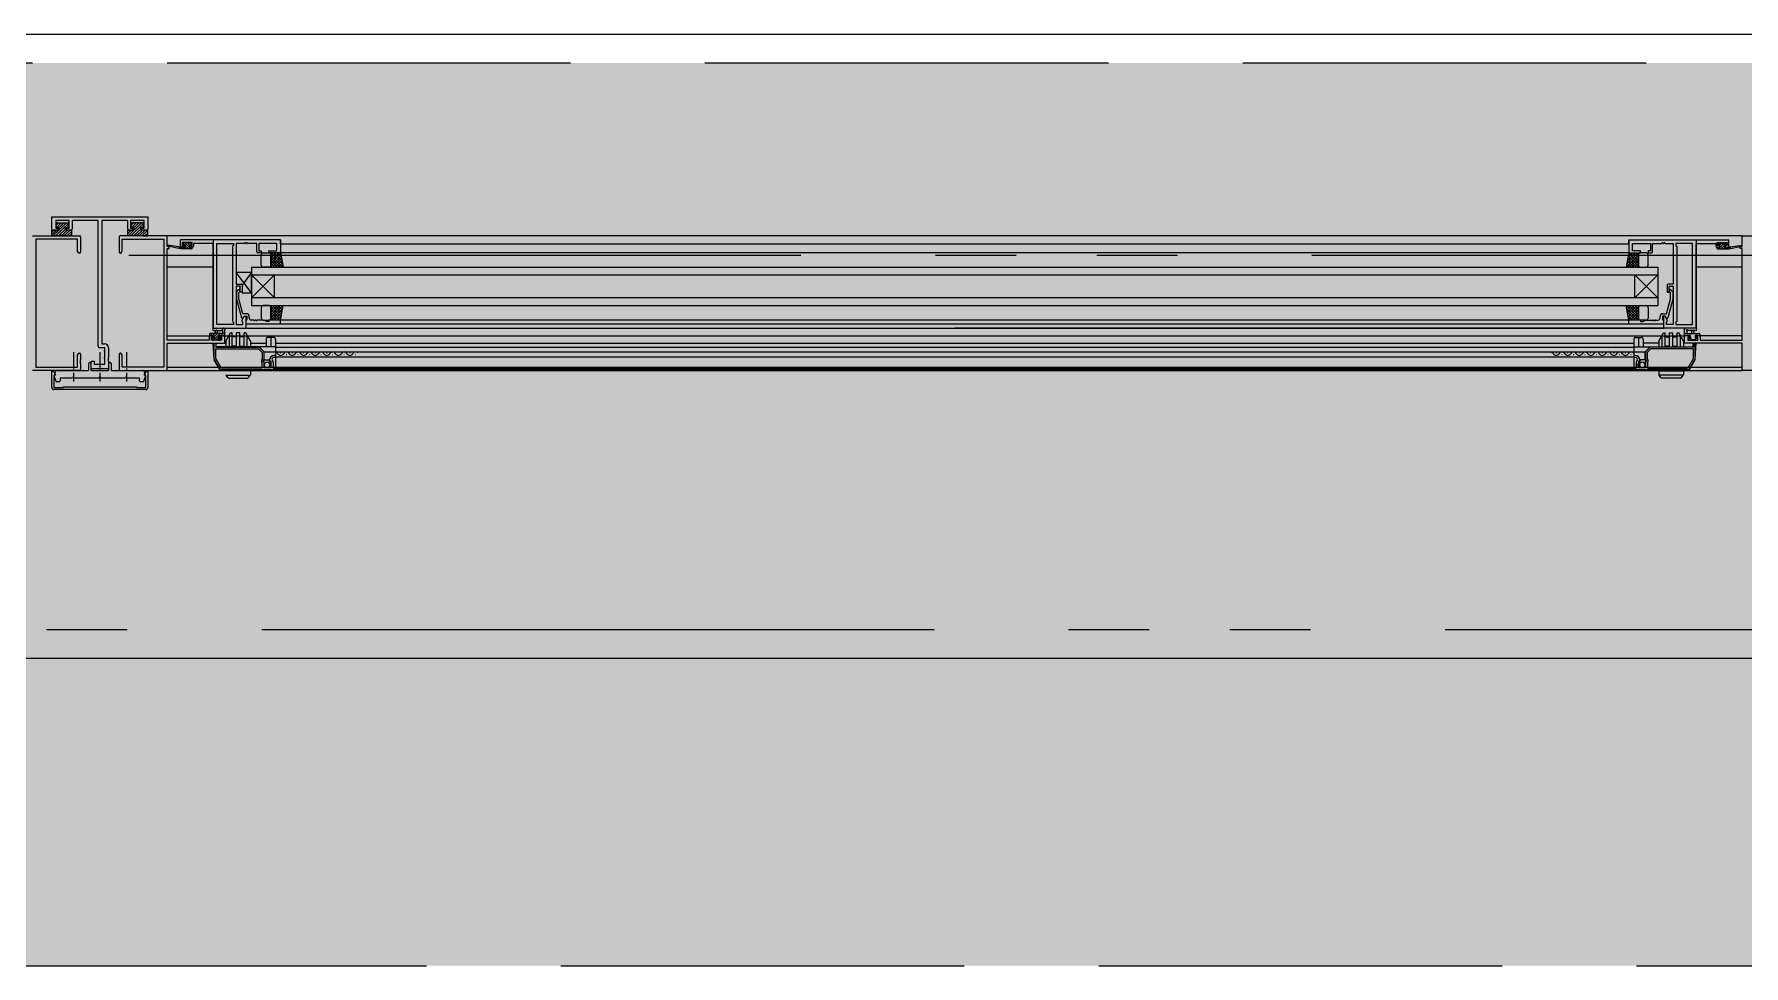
# Model space of a CAD drawing. Units: millimetres at full size. Extents: x -22551 to 92397, y -19340 to 14894.
# Drawn here: x -9118 to -8228, y 6644 to 7129 of the extents above; entities that cross this region are included whole.
import ezdxf

# ---------------------------------------------------------------- set-up
doc = ezdxf.new("R2010")
doc.units = ezdxf.units.MM
doc.header["$LTSCALE"] = 70
doc.linetypes.add('DASHED3', pattern=[4, 3, -1])
doc.linetypes.add('DOUBLE_CHAIN1', pattern=[8.8, 5, -1, 0.6, -0.6, 0.6, -1])
doc.layers.add('1-2_階なし_梁', color=9, linetype='DASHED3', lineweight=15)
doc.layers.add('2-0_通芯', color=7, linetype='Continuous', lineweight=15)

# ---------------------------------------------------------------- blocks, each defined once
blk = doc.blocks.new('グループ部品-125')
at = {"layer": '2-0_通芯'}
for p, q in [((-9108.39, 7034.3), (-9058.39, 7034.3)), ((-9108.39, 7027.8), (-9108.39, 7034.3)), ((-9107.84, 7024.25), (-9100.74, 7031.1)), ((-9106.39, 7032.37), (-9106.39, 7028.3)), ((-9099.39, 7032.37), (-9106.39, 7032.37)), ((-9106.19, 7029.89), (-9104.98, 7031.1)), ((-9105.91, 7028.75), (-9103.57, 7031.1)), ((-9105.69, 7031.1), (-9100.19, 7031.1)), ((-9104.64, 7028.61), (-9102.15, 7031.1)), ((-9099.39, 7028.3), (-9099.39, 7032.37)), ((-9097.89, 7032.37), (-9097.89, 7027.8)), ((-9084.35, 7032.37), (-9097.89, 7032.37)), ((-9084.35, 6967.1), (-9084.35, 7032.37)), ((-9082.42, 7032.37), (-9082.42, 6968.03)), ((-9068.89, 7032.37), (-9082.42, 7032.37)), ((-9068.89, 7027.8), (-9068.89, 7032.37)), ((-9068.74, 7024.25), (-9061.64, 7031.1)), ((-9067.39, 7032.37), (-9067.39, 7028.3)), ((-9060.39, 7032.37), (-9067.39, 7032.37)), ((-9067.09, 7029.89), (-9065.88, 7031.1)), ((-9066.81, 7028.75), (-9064.47, 7031.1)), ((-9061.09, 7031.1), (-9066.59, 7031.1)), ((-9065.54, 7028.61), (-9063.05, 7031.1)), ((-9060.39, 7028.3), (-9060.39, 7032.37)), ((-9058.39, 7034.3), (-9058.39, 7027.8)), ((-9118.39, 7024.3), (-9093.89, 7024.3)), ((-9116.76, 7022.67), (-9116.76, 6955.93)), ((-9095.02, 7022.67), (-9116.76, 7022.67)), ((-9108.39, 7027.3), (-9104.64, 7027.3)), ((-9108.39, 7025.17), (-9105.95, 7027.3)), ((-9108.39, 7026.28), (-9107.37, 7027.3)), ((-9105.39, 7027.3), (-9107.89, 7027.3)), ((-9106.43, 7024.25), (-9099.7, 7030.72)), ((-9106.39, 7028.3), (-9104.89, 7028.3)), ((-9106.19, 7029.2), (-9106.19, 7030.6)), ((-9104.64, 7028.7), (-9105.69, 7028.7)), ((-9104.89, 7028.3), (-9104.89, 7027.8)), ((-9104.83, 7024.43), (-9101.24, 7027.77)), ((-9104.64, 7027.3), (-9104.64, 7028.7)), ((-9103.3, 7024.55), (-9100.3, 7027.3)), ((-9101.92, 7024.52), (-9098.88, 7027.3)), ((-9097.94, 7027.3), (-9101.24, 7027.3)), ((-9100.89, 7028.3), (-9099.39, 7028.3)), ((-9100.89, 7027.8), (-9100.89, 7028.3)), ((-9100.64, 7024.37), (-9097.94, 7026.83)), ((-9098.39, 7027.3), (-9100.39, 7027.3)), ((-9100.31, 7028.7), (-9099.69, 7029.32)), ((-9099.94, 7024.25), (-9097.94, 7024.25)), ((-9099.69, 7029.2), (-9099.69, 7030.6)), ((-9099.35, 7024.25), (-9097.94, 7025.41)), ((-9097.94, 7024.25), (-9097.94, 7027.3)), ((-9095.02, 7016.39), (-9095.02, 7022.67)), ((-9093.39, 7023.8), (-9093.39, 7015.8)), ((-9073.39, 7023.8), (-9073.39, 7015.8)), ((-8228.39, 7024.3), (-9072.89, 7024.3)), ((-9071.76, 7022.67), (-9050.02, 7022.67)), ((-9071.76, 7016.39), (-9071.76, 7022.67)), ((-9068.84, 7027.3), (-9065.54, 7027.3)), ((-9068.84, 7025.56), (-9066.85, 7027.3)), ((-9068.84, 7026.73), (-9068.27, 7027.3)), ((-9066.39, 7027.3), (-9068.39, 7027.3)), ((-9067.39, 7028.3), (-9065.89, 7028.3)), ((-9067.33, 7024.25), (-9060.6, 7030.72)), ((-9067.09, 7029.2), (-9067.09, 7030.6)), ((-9065.89, 7028.3), (-9065.89, 7027.8)), ((-9065.73, 7024.43), (-9062.14, 7027.77)), ((-9064.2, 7024.55), (-9061.2, 7027.3)), ((-9062.82, 7024.52), (-9059.78, 7027.3)), ((-9058.39, 7027.3), (-9062.14, 7027.3)), ((-9061.89, 7028.3), (-9060.39, 7028.3)), ((-9061.89, 7027.8), (-9061.89, 7028.3)), ((-9061.54, 7024.37), (-9058.39, 7027.24)), ((-9058.89, 7027.3), (-9061.39, 7027.3)), ((-9061.21, 7028.7), (-9060.59, 7029.32)), ((-9060.59, 7029.2), (-9060.59, 7030.6)), ((-9060.25, 7024.25), (-9058.39, 7025.78)), ((-9050.02, 7022.67), (-9050.02, 6955.93)), ((-9048.39, 7018.8), (-9048.39, 7024.3)), ((-8989.39, 7022.3), (-9041.39, 7022.3)), ((-9041.39, 7019), (-9041.39, 7022.3)), ((-9024.39, 7022.3), (-9024.39, 6976.3)), ((-8989.39, 7020.1), (-8989.39, 7022.3)), ((-8989.39, 7022.3), (-8989.39, 7016)), ((-8287.39, 7022.3), (-8235.39, 7022.3)), ((-8287.39, 7020.1), (-8287.39, 7022.3)), ((-8287.39, 7022.3), (-8287.39, 7016)), ((-8252.39, 7022.3), (-8252.39, 6976.3)), ((-8235.39, 7019), (-8235.39, 7022.3)), ((-8228.39, 7024.3), (-8203.89, 7024.3)), ((-8228.39, 7018.8), (-8228.39, 7024.3)), ((-9094.39, 7015.3), (-9095.02, 7016.39)), ((-9093.89, 7015.3), (-9094.39, 7015.3)), ((-9072.89, 7015.3), (-9072.39, 7015.3)), ((-9072.39, 7015.3), (-9071.76, 7016.39)), ((-9047.39, 7018.8), (-9048.39, 7018.8)), ((-9048.39, 7017.8), (-9047.39, 7017.8)), ((-9048.39, 6970.03), (-9048.39, 7017.8)), ((-9041.39, 7017.5), (-9048.15, 7018.91)), ((-9042.5, 7018.67), (-9048.04, 7019.5)), ((-9047.39, 7017.8), (-9047.39, 7018.8)), ((-9041.39, 7018.5), (-9041.47, 7018.51)), ((-9041.39, 7017.5), (-9041.39, 7018.5)), ((-9039.19, 7018.5), (-9041.39, 7018.5)), ((-9041.33, 7017.5), (-9041.39, 7017.55)), ((-9035.69, 7017.5), (-9041.39, 7017.5)), ((-9039.99, 7017.5), (-9040.99, 7018.5)), ((-9040.59, 7020.8), (-9040.59, 7019.3)), ((-9035.39, 7020.8), (-9040.59, 7020.8)), ((-9040.59, 7019.3), (-9039.49, 7019.3)), ((-9039.7, 7020.61), (-9040.2, 7020.11)), ((-9039.46, 7019.67), (-9040.05, 7020.26)), ((-9039.99, 7019.6), (-9039.65, 7019.6)), ((-9038.64, 7017.5), (-9039.64, 7018.5)), ((-9038.89, 7020.7), (-9039.49, 7020.7)), ((-9039.49, 7019.3), (-9039.49, 7018.5)), ((-9039.19, 7019.14), (-9039.19, 7018.5)), ((-9035.95, 7017.5), (-9039.15, 7020.7)), ((-9037.29, 7017.5), (-9039.12, 7019.33)), ((-9036.69, 7020.5), (-9038.69, 7020.5)), ((-9036.7, 7019.6), (-9037.6, 7020.5)), ((-9036.79, 7019.6), (-9035.99, 7019.6)), ((-9036.79, 7018.5), (-9036.79, 7019.6)), ((-9035.09, 7018.5), (-9036.79, 7018.5)), ((-9035.99, 7020.7), (-9036.49, 7020.7)), ((-9036.49, 7019.3), (-9035.39, 7019.3)), ((-9036.49, 7018.5), (-9036.49, 7019.3)), ((-9035.69, 7019.94), (-9036.45, 7020.7)), ((-9035.69, 7019.9), (-9035.69, 7020.4)), ((-9035.41, 7018.31), (-9035.58, 7018.48)), ((-9035.39, 7019.3), (-9035.39, 7020.8)), ((-9035.39, 7017.8), (-9035.39, 7018.2)), ((-9034.59, 7020.37), (-9034.59, 7019)), ((-9024.39, 7020.37), (-9034.59, 7020.37)), ((-9024.39, 6976.3), (-9024.39, 7020.37)), ((-9022.46, 7020.37), (-9013.89, 7020.37)), ((-9022.46, 6978.23), (-9022.46, 7020.37)), ((-9013.89, 7019.3), (-9014.32, 7018.87)), ((-9014.32, 7018.87), (-9014.32, 6979.73)), ((-9013.89, 7020.37), (-9013.89, 7019.3)), ((-9012.39, 7020.37), (-9012.39, 6999.2)), ((-9008.35, 7020.37), (-9012.39, 7020.37)), ((-9007.35, 7020.37), (-9007.43, 7020.37)), ((-9001.59, 7020.37), (-9006.43, 7020.37)), ((-9001.59, 7016), (-9001.59, 7020.37)), ((-8999.39, 7015.5), (-9001.09, 7015.5)), ((-9000.59, 7020.37), (-9000.59, 7016.5)), ((-8991.32, 7020.37), (-9000.59, 7020.37)), ((-9000.59, 7016.5), (-8999.39, 7016.5)), ((-8999.39, 7016.5), (-8999.39, 7015.5)), ((-8999.39, 7009), (-8999.39, 7014.5)), ((-8998.39, 7015.5), (-8995.39, 7015.5)), ((-8995.39, 7016.5), (-8991.32, 7016.5)), ((-8995.39, 7015.5), (-8995.39, 7016.5)), ((-8989.39, 7015.5), (-8995.39, 7015.5)), ((-8994.39, 7008), (-8994.39, 7015.5)), ((-8994.39, 7011.38), (-8990.27, 7015.5)), ((-8994.39, 7012.8), (-8991.69, 7015.5)), ((-8994.39, 7014.21), (-8993.1, 7015.5)), ((-8994.39, 7009.97), (-8989.3, 7015.06)), ((-8994.39, 7014.5), (-8994.39, 7009)), ((-8994.39, 7014.31), (-8988.08, 7008)), ((-8994.39, 7008.56), (-8989.07, 7013.88)), ((-8994.16, 7015.5), (-8988.2, 7009.53)), ((-8992.75, 7015.5), (-8988.55, 7011.3)), ((-8991.33, 7015.5), (-8988.9, 7013.07)), ((-8991.32, 7016.5), (-8991.32, 7020.37)), ((-8989.92, 7015.5), (-8989.26, 7014.84)), ((-8638.39, 7015.5), (-8989.89, 7015.5)), ((-8989.39, 7020.1), (-8638.39, 7020.1)), ((-8989.39, 7015.5), (-8987.89, 7008)), ((-8638.39, 7020.1), (-8287.39, 7020.1)), ((-8286.89, 7015.5), (-8638.39, 7015.5)), ((-8287.39, 7015.5), (-8288.89, 7008)), ((-8282.39, 7014.31), (-8288.7, 7008)), ((-8282.62, 7015.5), (-8288.58, 7009.53)), ((-8284.03, 7015.5), (-8288.23, 7011.3)), ((-8285.45, 7015.5), (-8287.88, 7013.07)), ((-8282.39, 7008.56), (-8287.71, 7013.88)), ((-8286.86, 7015.5), (-8287.52, 7014.84)), ((-8282.39, 7009.97), (-8287.48, 7015.06)), ((-8287.39, 7015.5), (-8281.39, 7015.5)), ((-8282.39, 7011.38), (-8286.5, 7015.5)), ((-8285.46, 7020.37), (-8276.19, 7020.37)), ((-8285.46, 7016.5), (-8285.46, 7020.37)), ((-8281.39, 7016.5), (-8285.46, 7016.5)), ((-8282.39, 7012.8), (-8285.09, 7015.5)), ((-8282.39, 7014.21), (-8283.68, 7015.5)), ((-8282.39, 7008), (-8282.39, 7015.5)), ((-8282.39, 7014.5), (-8282.39, 7009)), ((-8281.39, 7015.5), (-8281.39, 7016.5)), ((-8278.39, 7015.5), (-8281.39, 7015.5)), ((-8277.39, 7016.5), (-8277.39, 7015.5)), ((-8276.19, 7016.5), (-8277.39, 7016.5)), ((-8277.39, 7015.5), (-8275.69, 7015.5)), ((-8277.39, 7009), (-8277.39, 7014.5)), ((-8276.19, 7020.37), (-8276.19, 7016.5)), ((-8275.19, 7020.37), (-8270.35, 7020.37)), ((-8275.19, 7016), (-8275.19, 7020.37)), ((-8269.43, 7020.37), (-8269.35, 7020.37)), ((-8268.43, 7020.37), (-8264.39, 7020.37)), ((-8264.39, 7020.37), (-8264.39, 6999.2)), ((-8262.89, 7020.37), (-8262.89, 7019.3)), ((-8254.32, 7020.37), (-8262.89, 7020.37)), ((-8262.89, 7019.3), (-8262.46, 7018.87)), ((-8262.46, 7018.87), (-8262.46, 6979.73)), ((-8254.32, 6978.23), (-8254.32, 7020.37)), ((-8252.39, 7020.37), (-8242.19, 7020.37)), ((-8252.39, 6976.3), (-8252.39, 7020.37)), ((-8242.19, 7020.37), (-8242.19, 7019)), ((-8241.69, 7018.5), (-8239.99, 7018.5)), ((-8241.39, 7020.8), (-8236.19, 7020.8)), ((-8241.39, 7019.3), (-8241.39, 7020.8)), ((-8240.29, 7019.3), (-8241.39, 7019.3)), ((-8241.39, 7017.8), (-8241.39, 7018.2)), ((-8241.37, 7018.31), (-8241.2, 7018.48)), ((-8241.09, 7019.94), (-8240.33, 7020.7)), ((-8241.09, 7019.9), (-8241.09, 7020.4)), ((-8241.09, 7017.5), (-8235.39, 7017.5)), ((-8240.83, 7017.5), (-8237.63, 7020.7)), ((-8240.79, 7020.7), (-8240.29, 7020.7)), ((-8239.99, 7019.6), (-8240.79, 7019.6)), ((-8240.29, 7018.5), (-8240.29, 7019.3)), ((-8240.09, 7020.5), (-8238.09, 7020.5)), ((-8240.08, 7019.6), (-8239.18, 7020.5)), ((-8239.99, 7018.5), (-8239.99, 7019.6)), ((-8239.49, 7017.5), (-8237.66, 7019.33)), ((-8238.14, 7017.5), (-8237.14, 7018.5)), ((-8237.89, 7020.7), (-8237.29, 7020.7)), ((-8237.59, 7019.14), (-8237.59, 7018.5)), ((-8237.59, 7018.5), (-8235.39, 7018.5)), ((-8237.32, 7019.67), (-8236.73, 7020.26)), ((-8237.29, 7019.3), (-8237.29, 7018.5)), ((-8236.19, 7019.3), (-8237.29, 7019.3)), ((-8236.79, 7019.6), (-8237.13, 7019.6)), ((-8237.08, 7020.61), (-8236.58, 7020.11)), ((-8236.79, 7017.5), (-8235.79, 7018.5)), ((-8236.19, 7020.8), (-8236.19, 7019.3)), ((-8235.44, 7017.5), (-8235.39, 7017.55)), ((-8235.39, 7017.5), (-8228.63, 7018.91)), ((-8235.39, 7018.5), (-8235.3, 7018.51)), ((-8235.39, 7017.5), (-8235.39, 7018.5)), ((-8234.28, 7018.67), (-8228.74, 7019.5)), ((-8229.39, 7018.8), (-8228.39, 7018.8)), ((-8229.39, 7017.8), (-8229.39, 7018.8)), ((-8228.39, 7017.8), (-8229.39, 7017.8)), ((-8228.39, 6970.03), (-8228.39, 7017.8)), ((-9048.39, 7008.1), (-9024.39, 7008.1)), ((-9004.39, 6994.7), (-9012.39, 7005.2)), ((-9012.39, 7005.2), (-9012.39, 6999.2)), ((-9004.39, 7005.2), (-9012.39, 7005.2)), ((-9004.39, 7005.2), (-9009.39, 6998.64)), ((-9004.39, 7008), (-9004.39, 6988)), ((-9004.39, 7008), (-8272.39, 7008)), ((-9004.39, 6994.7), (-9004.39, 7005.2)), ((-8995.39, 7008), (-8998.39, 7008)), ((-8994.39, 7012.9), (-8989.49, 7008)), ((-8994.39, 7011.48), (-8990.9, 7008)), ((-8994.39, 7010.07), (-8992.32, 7008)), ((-8994.39, 7008.66), (-8993.73, 7008)), ((-8993.53, 7008), (-8988.83, 7012.7)), ((-8992.12, 7008), (-8988.59, 7011.52)), ((-8990.7, 7008), (-8988.36, 7010.34)), ((-8989.29, 7008), (-8988.12, 7009.17)), ((-8287.49, 7008), (-8288.66, 7009.17)), ((-8286.08, 7008), (-8288.42, 7010.34)), ((-8284.66, 7008), (-8288.18, 7011.52)), ((-8283.25, 7008), (-8287.95, 7012.7)), ((-8282.39, 7012.9), (-8287.29, 7008)), ((-8282.39, 7011.48), (-8285.87, 7008)), ((-8282.39, 7010.07), (-8284.46, 7008)), ((-8282.39, 7008.66), (-8283.05, 7008)), ((-8281.39, 7008), (-8278.39, 7008)), ((-8272.39, 7008), (-8272.39, 6988)), ((-8252.39, 7008.1), (-8228.39, 7008.1)), ((-9012.39, 6999.2), (-9009.39, 6999.2)), ((-9012.39, 6999.2), (-9009.89, 6999.2)), ((-9012.39, 6998.2), (-9012.39, 6978.23)), ((-9010.39, 6998.2), (-9012.39, 6998.2)), ((-9011.41, 6996.12), (-9012.19, 6995.35)), ((-9010.39, 6995), (-9010.39, 6998.2)), ((-9009.39, 6999.2), (-9009.39, 6994.7)), ((-9009.39, 6998.7), (-9009.39, 6995)), ((-9004.39, 7004), (-8272.39, 7004)), ((-8992.39, 6992), (-9004.39, 7004)), ((-8992.39, 7004), (-9004.39, 6992)), ((-8992.39, 6992), (-8992.39, 7004)), ((-8284.39, 6992), (-8272.39, 7004)), ((-8284.39, 7004), (-8272.39, 6992)), ((-8284.39, 6992), (-8284.39, 7004)), ((-8267.39, 6998.7), (-8267.39, 6995)), ((-8264.39, 6999.2), (-8266.89, 6999.2)), ((-8266.39, 6998.2), (-8264.39, 6998.2)), ((-8266.39, 6995), (-8266.39, 6998.2)), ((-8265.37, 6996.12), (-8264.59, 6995.35)), ((-8264.39, 6998.2), (-8264.39, 6978.23)), ((-9012.19, 6995.35), (-9012.19, 6991.4)), ((-9012.19, 6991.4), (-9009.58, 6981.67)), ((-9010.99, 6994.85), (-9010.57, 6995.28)), ((-9010.99, 6991.56), (-9010.99, 6994.85)), ((-9008.91, 6983.8), (-9010.99, 6991.56)), ((-9009.39, 6995), (-9010.39, 6995)), ((-9009.39, 6994.7), (-9004.39, 6994.7)), ((-8272.39, 6992), (-9004.39, 6992)), ((-9004.39, 6988), (-8272.39, 6988)), ((-8999.39, 6987), (-8999.39, 6981.5)), ((-8995.39, 6988), (-8998.39, 6988)), ((-8994.39, 6981.69), (-8988.08, 6988)), ((-8994.39, 6983.1), (-8989.49, 6988)), ((-8994.39, 6988), (-8994.39, 6980.5)), ((-8994.39, 6984.51), (-8990.9, 6988)), ((-8994.39, 6985.93), (-8992.32, 6988)), ((-8994.39, 6987.34), (-8993.73, 6988)), ((-8994.39, 6987.44), (-8989.07, 6982.12)), ((-8994.39, 6981.5), (-8994.39, 6987)), ((-8993.53, 6988), (-8988.83, 6983.3)), ((-8992.12, 6988), (-8988.59, 6984.48)), ((-8990.7, 6988), (-8988.36, 6985.65)), ((-8989.39, 6980.5), (-8987.89, 6988)), ((-8989.29, 6988), (-8988.12, 6986.83)), ((-8287.39, 6980.5), (-8288.89, 6988)), ((-8282.39, 6981.69), (-8288.7, 6988)), ((-8287.49, 6988), (-8288.66, 6986.83)), ((-8286.08, 6988), (-8288.42, 6985.65)), ((-8284.66, 6988), (-8288.18, 6984.48)), ((-8283.25, 6988), (-8287.95, 6983.3)), ((-8282.39, 6987.44), (-8287.71, 6982.12)), ((-8282.39, 6983.1), (-8287.29, 6988)), ((-8282.39, 6984.51), (-8285.87, 6988)), ((-8282.39, 6985.93), (-8284.46, 6988)), ((-8282.39, 6987.34), (-8283.05, 6988)), ((-8282.39, 6988), (-8282.39, 6980.5)), ((-8282.39, 6981.5), (-8282.39, 6987)), ((-8281.39, 6988), (-8278.39, 6988)), ((-8277.39, 6987), (-8277.39, 6981.5)), ((-8267.87, 6983.8), (-8265.79, 6991.56)), ((-8267.39, 6995), (-8266.39, 6995)), ((-8264.59, 6991.4), (-8267.2, 6981.67)), ((-8265.79, 6994.85), (-8266.21, 6995.28)), ((-8265.79, 6991.56), (-8265.79, 6994.85)), ((-8264.59, 6995.35), (-8264.59, 6991.4)), ((-9013.89, 6978.23), (-9022.46, 6978.23)), ((-9014.32, 6979.73), (-9013.89, 6979.3)), ((-9013.89, 6979.3), (-9013.89, 6978.23)), ((-9012.39, 6978.23), (-9008.89, 6978.23)), ((-9009.32, 6980.54), (-9008.19, 6982.5)), ((-9009.32, 6979.73), (-9009.32, 6980.54)), ((-9008.89, 6979.3), (-9009.32, 6979.73)), ((-9009.1, 6981.3), (-9008.88, 6981.3)), ((-9007.09, 6983.8), (-9008.91, 6983.8)), ((-9008.89, 6978.23), (-9008.89, 6979.3)), ((-9008.19, 6982.5), (-9006.89, 6982.5)), ((-9007.39, 6982.5), (-9007.39, 6976.3)), ((-9007.39, 6978.5), (-8269.39, 6978.5)), ((-9006.89, 6982.5), (-9006.89, 6980.7)), ((-9005.59, 6981.5), (-9005.59, 6982.3)), ((-9003.35, 6980.5), (-9004.59, 6980.5)), ((-9002.35, 6980.5), (-9002.43, 6980.5)), ((-9002.16, 6980.38), (-9002.35, 6980.5)), ((-8998.31, 6980.5), (-9001.43, 6980.5)), ((-8998.39, 6980.5), (-8995.39, 6980.5)), ((-8996.39, 6979.8), (-8998.31, 6980.5)), ((-8995.39, 6979.8), (-8996.39, 6979.8)), ((-8995.39, 6980.5), (-8995.39, 6979.8)), ((-8281.39, 6980.5), (-8995.39, 6980.5)), ((-8994.39, 6986.03), (-8989.3, 6980.94)), ((-8994.39, 6984.61), (-8990.27, 6980.5)), ((-8994.39, 6983.2), (-8991.69, 6980.5)), ((-8994.39, 6981.79), (-8993.1, 6980.5)), ((-8994.16, 6980.5), (-8988.2, 6986.46)), ((-8992.75, 6980.5), (-8988.55, 6984.7)), ((-8991.33, 6980.5), (-8988.9, 6982.93)), ((-8989.92, 6980.5), (-8989.26, 6981.16)), ((-8989.39, 6978.5), (-8989.39, 6980)), ((-8282.62, 6980.5), (-8288.58, 6986.46)), ((-8284.03, 6980.5), (-8288.23, 6984.7)), ((-8285.45, 6980.5), (-8287.88, 6982.93)), ((-8286.86, 6980.5), (-8287.52, 6981.16)), ((-8282.39, 6986.03), (-8287.48, 6980.94)), ((-8287.39, 6978.5), (-8287.39, 6980)), ((-8282.39, 6984.61), (-8286.5, 6980.5)), ((-8282.39, 6983.2), (-8285.09, 6980.5)), ((-8282.39, 6981.79), (-8283.68, 6980.5)), ((-8281.39, 6980.5), (-8281.39, 6979.8)), ((-8278.39, 6980.5), (-8281.39, 6980.5)), ((-8281.39, 6979.8), (-8280.39, 6979.8)), ((-8280.39, 6979.8), (-8278.47, 6980.5)), ((-8278.47, 6980.5), (-8275.35, 6980.5)), ((-8274.61, 6980.38), (-8274.43, 6980.5)), ((-8274.43, 6980.5), (-8274.35, 6980.5)), ((-8273.43, 6980.5), (-8272.19, 6980.5)), ((-8271.19, 6981.5), (-8271.19, 6982.3)), ((-8268.59, 6982.5), (-8269.89, 6982.5)), ((-8269.89, 6982.5), (-8269.89, 6980.7)), ((-8269.69, 6983.8), (-8267.87, 6983.8)), ((-8269.39, 6982.5), (-8269.39, 6976.3)), ((-8267.46, 6980.54), (-8268.59, 6982.5)), ((-8267.68, 6981.3), (-8267.9, 6981.3)), ((-8267.89, 6979.3), (-8267.46, 6979.73)), ((-8267.89, 6978.23), (-8267.89, 6979.3)), ((-8264.39, 6978.23), (-8267.89, 6978.23)), ((-8267.46, 6979.73), (-8267.46, 6980.54)), ((-8262.46, 6979.73), (-8262.89, 6979.3)), ((-8262.89, 6979.3), (-8262.89, 6978.23)), ((-8262.89, 6978.23), (-8254.32, 6978.23)), ((-9048.39, 6972.3), (-9024.19, 6972.3)), ((-9026.49, 6970.03), (-9048.39, 6970.03)), ((-9026.49, 6971.8), (-9026.49, 6970.03)), ((-9026.29, 6973.2), (-9026.29, 6972.6)), ((-9018.39, 6973.5), (-9025.99, 6973.5)), ((-9025.99, 6972.3), (-9024.79, 6973.5)), ((-9025.29, 6971.5), (-9024.19, 6971.5)), ((-9025.29, 6970.03), (-9025.29, 6971.5)), ((-9020.02, 6970.03), (-9025.29, 6970.03)), ((-9025.19, 6972.5), (-9023.89, 6972.5)), ((-9025.09, 6970.51), (-9024.5, 6971.1)), ((-9025.09, 6970.8), (-9025.09, 6970.3)), ((-9023.89, 6971.1), (-9024.79, 6971.1)), ((-9024.79, 6970), (-9024.29, 6970)), ((-9024.45, 6972.5), (-9023.45, 6973.5)), ((-9024.39, 6976.3), (-9007.39, 6976.3)), ((-9024.39, 6976.3), (-8638.39, 6976.3)), ((-9024.25, 6970), (-9024.09, 6970.16)), ((-9024.19, 6971.5), (-9024.19, 6972.3)), ((-9024.12, 6975.1), (-9020.16, 6975.1)), ((-9024.09, 6970.2), (-9021.99, 6970.2)), ((-9024.05, 6970.2), (-9020.75, 6973.5)), ((-9023.89, 6971.71), (-9022.1, 6973.5)), ((-9023.89, 6972.5), (-9023.89, 6971.1)), ((-9023.29, 6973.5), (-9023.19, 6974.64)), ((-9022.71, 6970.2), (-9021.73, 6971.18)), ((-9022.09, 6973.5), (-9022.19, 6974.64)), ((-9021.79, 6970), (-9021.19, 6970)), ((-9021.56, 6970), (-9020.51, 6971.04)), ((-9021.49, 6972.5), (-9019.49, 6972.5)), ((-9021.49, 6971.56), (-9021.49, 6972.5)), ((-9021.19, 6972.3), (-8258.39, 6972.3)), ((-9021.19, 6972.3), (-9021.19, 6971.5)), ((-9021.19, 6971.5), (-9020.02, 6971.5)), ((-9020.69, 6971.1), (-9021.03, 6971.1)), ((-9020.98, 6970.09), (-9020.48, 6970.59)), ((-9020.41, 6972.5), (-9019.41, 6973.5)), ((-9020.02, 6971.5), (-9020.02, 6970.03)), ((-9019.59, 6974.68), (-9019.59, 6973.5)), ((-9019.26, 6972.3), (-9018.39, 6973.17)), ((-9018.39, 6972.6), (-9018.39, 6975.28)), ((-9018.39, 6968.4), (-9018.39, 6972.3)), ((-9017.89, 6969.57), (-9015.39, 6973.9)), ((-9017.89, 6969.57), (-9017.89, 6966.6)), ((-9015.99, 6972.86), (-9015.99, 6966.6)), ((-9014.49, 6973.9), (-9015.39, 6973.9)), ((-9014.49, 6966.9), (-9014.49, 6973.9)), ((-9012.19, 6971.8), (-9014.49, 6971.8)), ((-9012.19, 6966.9), (-9012.19, 6973.9)), ((-9010.59, 6973.9), (-9012.19, 6973.9)), ((-9010.59, 6966.9), (-9010.59, 6973.9)), ((-9008.29, 6971.8), (-9010.59, 6971.8)), ((-9008.29, 6966.9), (-9008.29, 6973.9)), ((-9007.39, 6973.9), (-9008.29, 6973.9)), ((-9007.69, 6976.3), (-8638.39, 6976.3)), ((-9004.89, 6969.57), (-9007.39, 6973.9)), ((-9006.79, 6966.6), (-9006.79, 6972.86)), ((-9004.89, 6969.57), (-9004.89, 6966.6)), ((-8996.89, 6970.4), (-8996.89, 6966.6)), ((-8992.89, 6971.4), (-8995.89, 6971.4)), ((-8994.39, 6971.4), (-8994.39, 6966.6)), ((-8991.89, 6970.4), (-8991.89, 6954.3)), ((-8638.39, 6976.3), (-8269.09, 6976.3)), ((-8252.39, 6976.3), (-8638.39, 6976.3)), ((-8284.89, 6970.4), (-8284.89, 6954.3)), ((-8283.89, 6971.4), (-8280.89, 6971.4)), ((-8282.39, 6971.4), (-8282.39, 6966.6)), ((-8279.89, 6970.4), (-8279.89, 6966.6)), ((-8271.89, 6969.57), (-8269.39, 6973.9)), ((-8271.89, 6969.57), (-8271.89, 6966.6)), ((-8269.99, 6966.6), (-8269.99, 6972.86)), ((-8252.39, 6976.3), (-8269.39, 6976.3)), ((-8269.39, 6973.9), (-8268.49, 6973.9)), ((-8268.49, 6966.9), (-8268.49, 6973.9)), ((-8268.49, 6971.8), (-8266.19, 6971.8)), ((-8266.19, 6966.9), (-8266.19, 6973.9)), ((-8266.19, 6973.9), (-8264.59, 6973.9)), ((-8264.59, 6966.9), (-8264.59, 6973.9)), ((-8264.59, 6971.8), (-8262.29, 6971.8)), ((-8262.29, 6966.9), (-8262.29, 6973.9)), ((-8262.29, 6973.9), (-8261.39, 6973.9)), ((-8258.89, 6969.57), (-8261.39, 6973.9)), ((-8260.79, 6972.86), (-8260.79, 6966.6)), ((-8258.89, 6969.57), (-8258.89, 6966.6)), ((-8258.39, 6972.6), (-8258.39, 6975.28)), ((-8258.39, 6973.5), (-8250.79, 6973.5)), ((-8255.59, 6972.3), (-8258.39, 6972.3)), ((-8258.39, 6968.4), (-8258.39, 6972.3)), ((-8255.29, 6972.5), (-8257.29, 6972.5)), ((-8257.19, 6974.68), (-8257.19, 6973.5)), ((-8256.76, 6971.5), (-8256.76, 6970.03)), ((-8255.59, 6971.5), (-8256.76, 6971.5)), ((-8256.76, 6970.03), (-8251.49, 6970.03)), ((-8252.66, 6975.1), (-8256.62, 6975.1)), ((-8255.8, 6970.09), (-8256.3, 6970.59)), ((-8256.09, 6971.1), (-8255.75, 6971.1)), ((-8255.59, 6972.3), (-8255.59, 6971.5)), ((-8254.99, 6970), (-8255.59, 6970)), ((-8255.29, 6971.56), (-8255.29, 6972.5)), ((-8252.69, 6970.2), (-8254.79, 6970.2)), ((-8254.69, 6973.5), (-8254.59, 6974.64)), ((-8253.49, 6973.5), (-8253.59, 6974.64)), ((-8252.89, 6972.5), (-8252.89, 6971.1)), ((-8251.59, 6972.5), (-8252.89, 6972.5)), ((-8252.89, 6971.1), (-8251.99, 6971.1)), ((-8228.39, 6972.3), (-8252.59, 6972.3)), ((-8252.59, 6971.5), (-8252.59, 6972.3)), ((-8251.49, 6971.5), (-8252.59, 6971.5)), ((-8251.99, 6970), (-8252.49, 6970)), ((-8251.69, 6970.8), (-8251.69, 6970.3)), ((-8251.49, 6970.03), (-8251.49, 6971.5)), ((-8250.49, 6973.2), (-8250.49, 6972.6)), ((-8250.29, 6971.8), (-8250.29, 6970.03)), ((-8250.29, 6970.03), (-8228.39, 6970.03)), ((-9097.19, 6963.82), (-9097.19, 6956.18)), ((-9095.02, 6962.21), (-9094.39, 6963.3)), ((-9095.02, 6955.93), (-9095.02, 6962.21)), ((-9094.39, 6963.3), (-9093.89, 6963.3)), ((-9093.39, 6962.8), (-9093.39, 6959.76)), ((-9083.39, 6963.82), (-9083.39, 6956.18)), ((-9080.82, 6966.1), (-9083.35, 6966.1)), ((-9082.42, 6968.03), (-9080.89, 6968.03)), ((-9080.98, 6964.85), (-9080.82, 6965.04)), ((-9080.98, 6964.35), (-9080.98, 6964.85)), ((-9080.82, 6964.16), (-9080.98, 6964.35)), ((-9080.98, 6961.05), (-9080.82, 6961.24)), ((-9080.98, 6960.55), (-9080.98, 6961.05)), ((-9080.82, 6960.36), (-9080.98, 6960.55)), ((-9080.82, 6965.04), (-9080.82, 6966.1)), ((-9080.82, 6961.24), (-9080.82, 6964.16)), ((-9080.82, 6957.5), (-9080.82, 6960.36)), ((-9078.89, 6960.96), (-9079.01, 6960.77)), ((-9079.01, 6960.77), (-9079.01, 6960.22)), ((-9079.01, 6960.22), (-9078.89, 6960.04)), ((-9078.89, 6959.96), (-9079.01, 6959.77)), ((-9078.89, 6966.03), (-9078.89, 6960.96)), ((-9078.89, 6960.04), (-9078.89, 6959.96)), ((-9073.39, 6962.8), (-9073.39, 6959.76)), ((-9072.39, 6963.3), (-9072.89, 6963.3)), ((-9071.76, 6962.21), (-9072.39, 6963.3)), ((-9071.76, 6955.93), (-9071.76, 6962.21)), ((-9069.59, 6963.82), (-9069.59, 6956.18)), ((-9048.39, 6968.4), (-9017.89, 6968.4)), ((-9048.39, 6954.3), (-9048.39, 6968.4)), ((-9023.96, 6960.18), (-9024.39, 6968.4)), ((-9022.89, 6966.48), (-9022.89, 6968.4)), ((-8991.89, 6966.6), (-9022.89, 6966.6)), ((-9019.09, 6966.4), (-9019.09, 6966.6)), ((-9012.19, 6966.9), (-9014.49, 6966.9)), ((-9010.59, 6966.9), (-9008.29, 6966.9)), ((-9004.89, 6968.4), (-8996.89, 6968.4)), ((-8997.86, 6959.81), (-8995.14, 6959.81)), ((-8997.79, 6964), (-8278.99, 6964)), ((-8993.67, 6959.81), (-8993.09, 6958.4)), ((-8991.89, 6962.1), (-8992.39, 6962.1)), ((-8284.49, 6961.1), (-8992.29, 6961.1)), ((-8991.89, 6968.4), (-8284.89, 6968.4)), ((-8991.89, 6966.4), (-8284.89, 6966.4)), ((-8989.33, 6963.36), (-8989.13, 6963.36)), ((-8986.33, 6962.6), (-8986.13, 6962.6)), ((-8983.33, 6963.36), (-8983.13, 6963.36)), ((-8980.33, 6962.6), (-8980.13, 6962.6)), ((-8977.33, 6963.36), (-8977.13, 6963.36)), ((-8974.33, 6962.6), (-8974.13, 6962.6)), ((-8971.33, 6963.36), (-8971.13, 6963.36)), ((-8968.33, 6962.6), (-8968.13, 6962.6)), ((-8965.33, 6963.36), (-8965.13, 6963.36)), ((-8962.33, 6962.6), (-8962.13, 6962.6)), ((-8956.33, 6962.6), (-8956.13, 6962.6)), ((-8953.33, 6963.36), (-8953.13, 6963.36)), ((-8950.33, 6962.6), (-8950.13, 6962.6)), ((-8325.33, 6963.36), (-8325.13, 6963.36)), ((-8322.33, 6962.6), (-8322.13, 6962.6)), ((-8319.33, 6963.36), (-8319.13, 6963.36)), ((-8316.33, 6962.6), (-8316.13, 6962.6)), ((-8313.33, 6963.36), (-8313.13, 6963.36)), ((-8310.33, 6962.6), (-8310.13, 6962.6)), ((-8307.33, 6963.36), (-8307.13, 6963.36)), ((-8304.33, 6962.6), (-8304.13, 6962.6)), ((-8301.33, 6963.36), (-8301.13, 6963.36)), ((-8298.33, 6962.6), (-8298.13, 6962.6)), ((-8295.33, 6963.36), (-8295.13, 6963.36)), ((-8292.33, 6962.6), (-8292.13, 6962.6)), ((-8289.33, 6963.36), (-8289.13, 6963.36)), ((-8286.33, 6962.6), (-8286.13, 6962.6)), ((-8284.89, 6966.6), (-8253.89, 6966.6)), ((-8284.89, 6962.1), (-8284.39, 6962.1)), ((-8283.11, 6959.81), (-8283.69, 6958.4)), ((-8278.92, 6959.81), (-8281.64, 6959.81)), ((-8271.89, 6968.4), (-8279.89, 6968.4)), ((-8266.19, 6966.9), (-8268.49, 6966.9)), ((-8264.59, 6966.9), (-8262.29, 6966.9)), ((-8228.39, 6968.4), (-8258.89, 6968.4)), ((-8257.69, 6966.4), (-8257.69, 6966.6)), ((-8253.89, 6966.48), (-8253.89, 6968.4)), ((-8252.82, 6960.18), (-8252.39, 6968.4)), ((-8228.39, 6954.3), (-8228.39, 6968.4)), ((-9093.89, 6954.3), (-9118.39, 6954.3)), ((-9116.76, 6955.93), (-9095.02, 6955.93)), ((-9106.11, 6948.5), (-9107.16, 6951.39)), ((-9106.94, 6952), (-9106.74, 6952.11)), ((-9106.59, 6952.37), (-9106.59, 6953.3)), ((-9105.59, 6954.3), (-9089.49, 6954.3)), ((-9097.19, 6955.18), (-9097.19, 6953.98)), ((-9097.19, 6952.98), (-9097.19, 6948.42)), ((-9093.39, 6958.84), (-9093.39, 6958.76)), ((-9093.39, 6957.84), (-9093.39, 6954.8)), ((-9089.19, 6954.6), (-9089.19, 6957.8)), ((-9088.69, 6958.3), (-9088.59, 6958.3)), ((-9088.09, 6957.8), (-9088.09, 6954.6)), ((-9087.89, 6959.1), (-9086.39, 6959.1)), ((-9087.89, 6955.5), (-9087.89, 6959.1)), ((-9087.79, 6954.3), (-9078.99, 6954.3)), ((-9084.06, 6955), (-9087.39, 6955)), ((-9086.39, 6959.1), (-9086.39, 6957.5)), ((-9086.39, 6957.5), (-9080.82, 6957.5)), ((-9083.87, 6955.14), (-9084.06, 6955)), ((-9083.39, 6955.18), (-9083.39, 6953.98)), ((-9083.39, 6952.98), (-9083.39, 6948.42)), ((-9082.72, 6955), (-9082.91, 6955.14)), ((-9079.39, 6955), (-9082.72, 6955)), ((-9079.01, 6959.77), (-9079.01, 6959.22)), ((-9079.01, 6959.22), (-9078.89, 6959.04)), ((-9078.89, 6959.04), (-9078.89, 6955.5)), ((-9078.69, 6954.6), (-9078.69, 6957.8)), ((-9078.19, 6958.3), (-9078.09, 6958.3)), ((-9077.59, 6957.8), (-9077.59, 6954.6)), ((-9077.29, 6954.3), (-9061.19, 6954.3)), ((-9073.39, 6958.84), (-9073.39, 6958.76)), ((-9073.39, 6957.84), (-9073.39, 6954.8)), ((-9072.89, 6954.3), (-8228.39, 6954.3)), ((-9050.02, 6955.93), (-9071.76, 6955.93)), ((-9069.59, 6955.18), (-9069.59, 6953.98)), ((-9069.59, 6952.98), (-9069.59, 6948.42)), ((-9059.62, 6951.39), (-9060.67, 6948.5)), ((-9060.19, 6953.3), (-9060.19, 6952.37)), ((-9060.04, 6952.11), (-9059.84, 6952)), ((-9048.39, 6955.93), (-8228.39, 6955.93)), ((-9020.98, 6954.8), (-9023.83, 6959.73)), ((-8256.77, 6954.5), (-9020.01, 6954.5)), ((-9004.89, 6954.1), (-9017.89, 6954.1)), ((-9017.76, 6951.8), (-9005.02, 6951.8)), ((-9016.84, 6950.51), (-9017.72, 6951.73)), ((-9015.99, 6954.3), (-9015.99, 6954.1)), ((-9015.49, 6954.1), (-9015.49, 6954.3)), ((-9007.29, 6954.1), (-9007.29, 6954.3)), ((-9006.79, 6954.1), (-9006.79, 6954.3)), ((-9005.94, 6950.51), (-9005.06, 6951.73)), ((-9004.89, 6954.1), (-9005.01, 6951.89)), ((-8999.29, 6959.62), (-8999.29, 6958.67)), ((-8997.99, 6958.6), (-8997.99, 6955.6)), ((-8994.19, 6955.6), (-8997.99, 6955.6)), ((-8997.79, 6955.6), (-8997.79, 6958.6)), ((-8994.69, 6959.07), (-8994.94, 6959.01)), ((-8994.83, 6958.14), (-8994.4, 6958.57)), ((-8283.69, 6958.4), (-8283.69, 6955.4)), ((-8281.95, 6958.14), (-8282.38, 6958.57)), ((-8282.09, 6959.07), (-8281.84, 6959.01)), ((-8278.99, 6955.6), (-8278.99, 6958.6)), ((-8277.49, 6959.62), (-8277.49, 6958.67)), ((-8271.89, 6954.1), (-8258.89, 6954.1)), ((-8271.89, 6954.1), (-8271.77, 6951.89)), ((-8259.02, 6951.8), (-8271.76, 6951.8)), ((-8270.84, 6950.51), (-8271.72, 6951.73)), ((-8269.99, 6954.1), (-8269.99, 6954.3)), ((-8269.49, 6954.1), (-8269.49, 6954.3)), ((-8261.29, 6954.1), (-8261.29, 6954.3)), ((-8260.79, 6954.3), (-8260.79, 6954.1)), ((-8259.94, 6950.51), (-8259.06, 6951.73)), ((-8258.89, 6954.1), (-8259.01, 6951.89)), ((-8255.8, 6954.8), (-8252.95, 6959.73)), ((-8203.89, 6954.3), (-8228.39, 6954.3)), ((-9059.39, 6944.3), (-9107.39, 6944.3)), ((-9104.59, 6948.3), (-9105.82, 6948.3)), ((-9104.09, 6950), (-9104.09, 6948.8)), ((-9097.86, 6950.3), (-9103.79, 6950.3)), ((-9084.06, 6950.3), (-9096.52, 6950.3)), ((-9070.26, 6950.3), (-9082.72, 6950.3)), ((-9062.99, 6950.3), (-9068.92, 6950.3)), ((-9062.69, 6948.8), (-9062.69, 6950)), ((-9060.96, 6948.3), (-9062.19, 6948.3)), ((-9016.43, 6950.3), (-9006.34, 6950.3)), ((-8260.34, 6950.3), (-8270.43, 6950.3)), ((-7298.89, 6804.3), (-9977.89, 6804.3))]:
    blk.add_line(p, q, dxfattribs=at)
at = {"layer": '2-0_通芯', "linetype": 'DOUBLE_CHAIN1'}
for p, q in [((-21388.39, 7014.3), (23861.61, 7014.3)), ((-22551.09, 6819.3), (23861.61, 6819.3))]:
    blk.add_line(p, q, dxfattribs=at)
at = {"layer": '2-0_通芯'}
for points in [[(-9968.39, 7129.3), (-7308.39, 7129.3), (-7308.39, 7114.3)], [(-9105.94, 7024.25), (-9108.39, 7024.25), (-9108.39, 7027.3)], [(-9101.24, 7027.3), (-9101.24, 7028.7), (-9100.19, 7028.7)], [(-9066.84, 7024.25), (-9068.84, 7024.25), (-9068.84, 7027.3)], [(-9065.54, 7027.3), (-9065.54, 7028.7), (-9066.59, 7028.7)], [(-9062.14, 7027.3), (-9062.14, 7028.7), (-9061.09, 7028.7)], [(-9060.84, 7024.25), (-9058.39, 7024.25), (-9058.39, 7027.3)], [(-9020.88, 6955), (-9023.89, 6960.22), (-9023.89, 6968.4)], [(-9022.99, 6968.4), (-9022.99, 6966.4), (-9000.49, 6966.4), (-8997.99, 6963.9), (-8997.99, 6959.77), (-8998.44, 6959.23)], [(-9020.36, 6955.9), (-9022.99, 6960.46), (-9022.99, 6965.5), (-9000.86, 6965.5), (-8998.89, 6963.53), (-8998.89, 6960.1), (-8999.29, 6959.62)], [(-8997.79, 6960), (-8997.79, 6964), (-9000.39, 6966.6)], [(-8998.09, 6958.9), (-8998.29, 6958.9), (-8998.29, 6959.3), (-8997.86, 6959.81)], [(-8278.99, 6960), (-8278.99, 6964), (-8276.39, 6966.6)], [(-8278.69, 6958.9), (-8278.49, 6958.9), (-8278.49, 6959.3), (-8278.92, 6959.81)], [(-8253.79, 6968.4), (-8253.79, 6966.4), (-8276.29, 6966.4), (-8278.79, 6963.9), (-8278.79, 6959.77), (-8278.34, 6959.23)], [(-8256.42, 6955.9), (-8253.79, 6960.46), (-8253.79, 6965.5), (-8275.92, 6965.5), (-8277.89, 6963.53), (-8277.89, 6960.1), (-8277.49, 6959.62)], [(-8255.9, 6955), (-8252.89, 6960.22), (-8252.89, 6968.4)], [(-9108.39, 6945.3), (-9108.39, 6953.8), (-9107.59, 6953.8), (-9106.48, 6951.88), (-9107.39, 6951.35), (-9107.39, 6945.3), (-9102.39, 6945.3), (-9102.39, 6945.7)], [(-9102.39, 6945.7), (-9064.39, 6945.7), (-9064.39, 6945.3), (-9059.39, 6945.3), (-9059.39, 6951.35), (-9060.3, 6951.88), (-9059.19, 6953.8), (-9058.39, 6953.8), (-9058.39, 6945.3)], [(-8999.09, 6958.33), (-8999.09, 6955.4), (-9019.49, 6955.4)], [(-8995.19, 6959.3), (-8995.19, 6959), (-8994.39, 6959), (-8994.39, 6956.1)], [(-8994.19, 6955.6), (-8994.19, 6957.8), (-8994.69, 6957.8)], [(-8993.09, 6958.4), (-8993.09, 6955.4), (-8283.69, 6955.4)], [(-8278.79, 6958.6), (-8278.79, 6955.6), (-8282.59, 6955.6), (-8282.59, 6957.8), (-8282.09, 6957.8)], [(-8281.59, 6959.3), (-8281.59, 6959), (-8282.39, 6959), (-8282.39, 6956.1)], [(-8277.69, 6958.33), (-8277.69, 6955.4), (-8257.29, 6955.4)]]:
    blk.add_lwpolyline(points, dxfattribs=at)
for centre, radius, start, end in [((-9105.69, 7030.6), 0.5, 90, 180), ((-9100.19, 7030.6), 0.5, 0, 90), ((-9066.59, 7030.6), 0.5, 90, 180), ((-9061.09, 7030.6), 0.5, 0, 90), ((-9107.89, 7027.8), 0.5, 180, 270), ((-9105.69, 7029.2), 0.5, 180, 270), ((-9102.95, 7009.55), 15, 89.94259, 101.47842), ((-9105.39, 7027.8), 0.5, 270, 0), ((-9102.92, 7009.55), 15, 78.52158, 90.05735), ((-9100.39, 7027.8), 0.5, 180, 270), ((-9100.19, 7029.2), 0.5, 270, 0), ((-9098.39, 7027.8), 0.5, 270, 0), ((-9093.89, 7023.8), 0.5, 0, 90), ((-9072.89, 7023.8), 0.5, 90, 180), ((-9068.39, 7027.8), 0.5, 180, 270), ((-9066.59, 7029.2), 0.5, 180, 270), ((-9063.85, 7009.55), 15, 89.94259, 101.47842), ((-9066.39, 7027.8), 0.5, 270, 0), ((-9063.82, 7009.55), 15, 78.52158, 90.05735), ((-9061.39, 7027.8), 0.5, 180, 270), ((-9061.09, 7029.2), 0.5, 270, 0), ((-9058.89, 7027.8), 0.5, 270, 0), ((-9093.89, 7015.8), 0.5, 270, 0), ((-9072.89, 7015.8), 0.5, 180, 270), ((-9048.09, 7019.2), 0.3, 81.55064, 258.25019), ((-9042.55, 7018.38), 0.3, 21.55064, 81.55064), ((-9041.99, 7018.6), 0.3, 201.55064, 320.80246), ((-9041.52, 7018.22), 0.3, 80.80246, 140.80246), ((-9040.89, 7019), 0.5, 180, 270), ((-9039.99, 7019.9), 0.3, 135, 270), ((-9039.49, 7020.4), 0.3, 90, 135), ((-9039.65, 7019.9), 0.3, 270, 326.94427), ((-9039.19, 7019.6), 0.25, 303.05573, 146.94427), ((-9038.89, 7019.14), 0.3, 123.05573, 180), ((-9038.89, 7020.5), 0.2, 0, 90), ((-9036.49, 7020.5), 0.2, 90, 180), ((-9035.99, 7020.4), 0.3, 0, 90), ((-9035.99, 7019.9), 0.3, 270, 359.99999), ((-9035.69, 7018.2), 0.3, 0, 90), ((-9035.69, 7017.8), 0.3, 270, 359.99999), ((-9035.09, 7019), 0.5, 270, 0), ((-9008.35, 7020.57), 0.2, 270, 336.42182), ((-9007.89, 7020.37), 0.3, 23.57818, 156.42182), ((-9007.43, 7020.57), 0.2, 203.57818, 270), ((-9007.35, 7020.57), 0.2, 270, 336.42182), ((-9006.89, 7020.37), 0.3, 23.57818, 156.42182), ((-9006.43, 7020.57), 0.2, 203.57818, 270), ((-9001.09, 7016), 0.5, 180, 270), ((-8998.39, 7014.5), 1, 89.9999, 179.9999), ((-8995.39, 7014.5), 1, 359.9999, 89.9999), ((-8989.89, 7016), 0.5, 270, 0), ((-8286.89, 7016), 0.5, 180, 270), ((-8281.39, 7014.5), 1, 90.0001, 180.0001), ((-8278.39, 7014.5), 1, 0.0001, 90.0001), ((-8275.69, 7016), 0.5, 270, 0), ((-8270.35, 7020.57), 0.2, 270, 336.42182), ((-8269.89, 7020.37), 0.3, 23.57818, 156.42182), ((-8269.43, 7020.57), 0.2, 203.57818, 270), ((-8269.35, 7020.57), 0.2, 270, 336.42182), ((-8268.89, 7020.37), 0.3, 23.57818, 156.42182), ((-8268.43, 7020.57), 0.2, 203.57818, 270), ((-8241.69, 7019), 0.5, 180, 270), ((-8241.09, 7018.2), 0.3, 90, 180), ((-8241.09, 7017.8), 0.3, 180, 270), ((-8240.79, 7020.4), 0.3, 90, 180), ((-8240.79, 7019.9), 0.3, 180, 270), ((-8240.29, 7020.5), 0.2, 0, 90), ((-8237.89, 7020.5), 0.2, 90, 180), ((-8237.59, 7019.6), 0.25, 33.05573, 236.94427), ((-8237.89, 7019.14), 0.3, 0, 56.94427), ((-8237.13, 7019.9), 0.3, 213.05573, 270), ((-8237.29, 7020.4), 0.3, 45, 90), ((-8236.79, 7019.9), 0.3, 270, 45), ((-8235.89, 7019), 0.5, 270, 0), ((-8235.26, 7018.22), 0.3, 39.19754, 99.19754), ((-8234.79, 7018.6), 0.3, 219.19754, 338.44936), ((-8234.23, 7018.38), 0.3, 98.44936, 158.44936), ((-8228.69, 7019.2), 0.3, 281.74981, 98.44936), ((-8998.39, 7009), 1, 179.9999, 269.9999), ((-8995.39, 7009), 1, 269.9999, 359.9999), ((-8281.39, 7009), 1, 180.0001, 270.0001), ((-8278.39, 7009), 1, 270.0001, 0.0001), ((-9010.99, 6995.7), 0.6, 315, 135), ((-9009.89, 6998.7), 0.5, 0, 90), ((-8266.89, 6998.7), 0.5, 90, 180), ((-8265.79, 6995.7), 0.6, 45, 225), ((-8998.39, 6987), 1, 90.0001, 180.0001), ((-8995.39, 6987), 1, 0.0001, 90.0001), ((-8281.39, 6987), 1, 89.9999, 179.9999), ((-8278.39, 6987), 1, 359.9999, 89.9999), ((-9009.1, 6981.8), 0.5, 195, 270), ((-9007.09, 6980.2), 0.3, 90, 180), ((-9007.09, 6982.3), 1.5, 0, 90), ((-9007.09, 6980.7), 0.2, 270, 0), ((-9004.59, 6981.5), 1, 180, 270), ((-9003.35, 6980.3), 0.2, 23.57818, 90), ((-9002.89, 6980.5), 0.3, 203.57818, 336.42182), ((-9002.43, 6980.3), 0.2, 90, 156.42182), ((-9001.89, 6980.5), 0.3, 203.57818, 336.42182), ((-9001.43, 6980.3), 0.2, 90, 156.42182), ((-8998.39, 6981.5), 1, 180.0001, 270.0001), ((-8995.39, 6981.5), 1, 270.0001, 0.0001), ((-8989.89, 6980), 0.5, 0, 90), ((-8286.89, 6980), 0.5, 90, 180), ((-8281.39, 6981.5), 1, 179.9999, 269.9999), ((-8278.39, 6981.5), 1, 269.9999, 359.9999), ((-8275.35, 6980.3), 0.2, 23.57818, 90), ((-8274.89, 6980.5), 0.3, 203.57818, 336.42182), ((-8274.35, 6980.3), 0.2, 23.57818, 90), ((-8273.89, 6980.5), 0.3, 203.57818, 336.42182), ((-8273.43, 6980.3), 0.2, 90, 156.42182), ((-8272.19, 6981.5), 1, 270, 0), ((-8269.69, 6982.3), 1.5, 90, 180), ((-8269.69, 6980.7), 0.2, 180, 270), ((-8269.69, 6980.2), 0.3, 0, 90), ((-8267.68, 6981.8), 0.5, 270, 345), ((-9025.99, 6971.8), 0.5, 90, 180), ((-9025.99, 6973.2), 0.3, 90, 180), ((-9025.99, 6972.6), 0.3, 180, 270), ((-9025.39, 6972.5), 0.2, 270, 359.99999), ((-9024.79, 6970.8), 0.3, 90, 180), ((-9024.79, 6970.3), 0.3, 180, 270), ((-9024.12, 6975.7), 0.6, 89.95977, 269.95977), ((-9024.29, 6970.2), 0.2, 270, 359.99999), ((-9022.69, 6974.6), 0.5, 5.09207, 174.90793), ((-9021.79, 6970.2), 0.2, 180, 270), ((-9021.49, 6971.1), 0.25, 123.05573, 326.94427), ((-9021.79, 6971.56), 0.3, 303.05573, 359.99999), ((-9021.03, 6970.8), 0.3, 90, 146.94427), ((-9021.19, 6970.3), 0.3, 270, 315), ((-9020.69, 6970.8), 0.3, 315, 90), ((-9020.16, 6975.4), 0.3, 269.95977, 340.81024), ((-9019.59, 6975.2), 0.3, 300, 160.81024), ((-9019.29, 6974.68), 0.3, 120, 180), ((-9019.29, 6972.5), 0.2, 180, 270), ((-9018.96, 6976), 0.3, 40.52878, 90), ((-9018.5, 6976.39), 0.3, 220.52878, 280.52878), ((-9018.69, 6972.6), 0.3, 270, 359.99999), ((-9018.39, 6975.8), 0.3, 300, 100.52878), ((-9018.09, 6975.28), 0.3, 120, 180), ((-8995.89, 6970.4), 1, 90, 180), ((-8992.89, 6970.4), 1, 0, 90), ((-8283.89, 6970.4), 1, 90, 180), ((-8280.89, 6970.4), 1, 0, 90), ((-8258.39, 6975.8), 0.3, 79.47122, 240), ((-8258.69, 6975.28), 0.3, 0, 60), ((-8258.09, 6972.6), 0.3, 180, 270), ((-8258.28, 6976.39), 0.3, 259.47122, 319.47122), ((-8257.82, 6976), 0.3, 90, 139.47122), ((-8257.19, 6975.2), 0.3, 19.18976, 240), ((-8257.49, 6972.5), 0.2, 270, 359.99999), ((-8257.49, 6974.68), 0.3, 0, 60), ((-8256.62, 6975.4), 0.3, 199.18976, 270.04023), ((-8256.09, 6970.8), 0.3, 90, 225), ((-8255.59, 6970.3), 0.3, 225, 270), ((-8255.75, 6970.8), 0.3, 33.05573, 90), ((-8255.29, 6971.1), 0.25, 213.05573, 56.94427), ((-8254.99, 6971.56), 0.3, 180, 236.94427), ((-8254.99, 6970.2), 0.2, 270, 359.99999), ((-8254.09, 6974.6), 0.5, 5.09207, 174.90793), ((-8252.49, 6970.2), 0.2, 180, 270), ((-8252.66, 6975.7), 0.6, 270.04023, 90.04023), ((-8251.99, 6970.8), 0.3, 0, 90), ((-8251.99, 6970.3), 0.3, 270, 359.99999), ((-8251.39, 6972.5), 0.2, 180, 270), ((-8250.79, 6973.2), 0.3, 0, 90), ((-8250.79, 6972.6), 0.3, 270, 359.99999), ((-8250.79, 6971.8), 0.5, 0, 90), ((-9093.89, 6962.8), 0.5, 0, 90), ((-9083.35, 6967.1), 1, 180, 270), ((-9080.89, 6966.03), 2, 0, 90), ((-9072.89, 6962.8), 0.5, 90, 180), ((-9022.96, 6960.23), 1, 183, 210), ((-8998.09, 6960), 0.3, 320, 359.99999), ((-8992.39, 6959.3), 2.8, 90, 180), ((-8992.29, 6959.2), 2.9, 90, 180), ((-8993.31, 6960.16), 0.5, 136.86773, 224.6572), ((-8992.29, 6959.2), 1.9, 90, 136.86773), ((-8992.23, 6962.14), 1.72, 29.20254, 78.5883), ((-8989.23, 6963.82), 1.72, 209.20254, 330.79746), ((-8986.23, 6962.14), 1.72, 29.20254, 150.79746), ((-8983.23, 6963.82), 1.72, 209.20254, 330.79746), ((-8980.23, 6962.14), 1.72, 29.20254, 150.79746), ((-8977.23, 6963.82), 1.72, 209.20254, 330.79746), ((-8974.23, 6962.14), 1.72, 29.20254, 150.79746), ((-8971.23, 6963.82), 1.72, 209.20254, 330.79746), ((-8968.23, 6962.14), 1.72, 29.20254, 150.79746), ((-8965.23, 6963.82), 1.72, 209.20254, 330.79746), ((-8962.23, 6962.14), 1.72, 29.20254, 150.79746), ((-8959.23, 6963.82), 1.72, 209.20254, 330.79746), ((-8956.23, 6962.14), 1.72, 29.20254, 150.79746), ((-8953.23, 6963.82), 1.72, 209.20254, 330.79746), ((-8950.23, 6962.14), 1.72, 43.81375, 150.79746), ((-8328.23, 6962.14), 1.72, 29.20254, 75.16435), ((-8325.23, 6963.82), 1.72, 209.20254, 330.79746), ((-8322.23, 6962.14), 1.72, 29.20254, 150.79746), ((-8319.23, 6963.82), 1.72, 209.20254, 330.79746), ((-8316.23, 6962.14), 1.72, 29.20254, 150.79746), ((-8313.23, 6963.82), 1.72, 209.20254, 330.79746), ((-8310.23, 6962.14), 1.72, 29.20254, 150.79746), ((-8307.23, 6963.82), 1.72, 209.20254, 330.79746), ((-8304.23, 6962.14), 1.72, 29.20254, 150.79746), ((-8301.23, 6963.82), 1.72, 209.20254, 330.79746), ((-8298.23, 6962.14), 1.72, 29.20254, 150.79746), ((-8295.23, 6963.82), 1.72, 209.20254, 330.79746), ((-8292.23, 6962.14), 1.72, 29.20254, 150.79746), ((-8289.23, 6963.82), 1.72, 209.20254, 330.79746), ((-8286.23, 6962.14), 1.72, 38.7592, 150.79746), ((-8284.49, 6959.2), 2.9, 0, 90), ((-8284.49, 6959.2), 1.9, 43.13227, 90), ((-8284.39, 6959.3), 2.8, 0, 90), ((-8283.47, 6960.16), 0.5, 315.3428, 43.13227), ((-8278.69, 6960), 0.3, 180, 220), ((-8253.82, 6960.23), 1, 330, 357), ((-9106.69, 6951.56), 0.5, 119.99993, 199.99625), ((-9106.89, 6952.37), 0.3, 300.02532, 359.99709), ((-9105.59, 6953.3), 1, 90, 180), ((-9093.89, 6954.8), 0.5, 270, 0), ((-9093.39, 6959.3), 0.3, 113.57818, 246.42182), ((-9093.39, 6958.3), 0.3, 113.57818, 246.42182), ((-9093.59, 6959.76), 0.2, 293.57818, 0), ((-9093.59, 6958.84), 0.2, 0, 66.42182), ((-9093.59, 6958.76), 0.2, 293.57818, 0), ((-9093.59, 6957.84), 0.2, 0, 66.42182), ((-9089.49, 6954.6), 0.3, 270, 0), ((-9088.69, 6957.8), 0.5, 90, 180), ((-9088.59, 6957.8), 0.5, 0, 90), ((-9087.79, 6954.6), 0.3, 180, 270), ((-9087.39, 6955.5), 0.5, 180, 270), ((-9083.39, 6955), 0.5, 16.60155, 163.39845), ((-9079.39, 6955.5), 0.5, 270, 0), ((-9078.99, 6954.6), 0.3, 270, 0), ((-9078.19, 6957.8), 0.5, 90, 180), ((-9078.09, 6957.8), 0.5, 0, 90), ((-9077.29, 6954.6), 0.3, 180, 270), ((-9073.19, 6959.76), 0.2, 180, 246.42182), ((-9073.19, 6958.84), 0.2, 113.57818, 180), ((-9073.19, 6958.76), 0.2, 180, 246.42182), ((-9073.19, 6957.84), 0.2, 113.57818, 180), ((-9072.89, 6954.8), 0.5, 180, 270), ((-9073.39, 6959.3), 0.3, 293.57818, 66.42182), ((-9073.39, 6958.3), 0.3, 293.57818, 66.42182), ((-9061.19, 6953.3), 1, 0, 90), ((-9059.89, 6952.37), 0.3, 180, 240.01506), ((-9060.09, 6951.56), 0.5, 340.00375, 60.00007), ((-9020.11, 6955.3), 1, 210, 270), ((-9020.01, 6955.5), 1, 210, 270), ((-9019.49, 6956.4), 1, 210, 270), ((-9005.3, 6951.9), 0.3, 324.28105, 357), ((-8999.09, 6958.67), 0.2, 180, 240), ((-8999.29, 6958.33), 0.2, 0, 60), ((-8998.29, 6959.1), 0.2, 140, 270), ((-8998.29, 6958.6), 0.3, 0, 90), ((-8998.09, 6958.6), 0.3, 0, 90), ((-8996.34, 6957.08), 1.45, 0, 359.999), ((-8994.99, 6959.2), 0.2, 180, 285), ((-8994.69, 6958), 0.2, 135, 270), ((-8994.89, 6956.1), 0.5, 270, 359.99999), ((-8994.61, 6958.78), 0.3, 315, 105), ((-8282.17, 6958.78), 0.3, 75, 225), ((-8281.89, 6956.1), 0.5, 180, 270), ((-8282.09, 6958), 0.2, 270, 45), ((-8280.44, 6957.08), 1.45, 0, 359.999), ((-8281.79, 6959.2), 0.2, 255, 0), ((-8278.69, 6958.6), 0.3, 90, 180), ((-8278.49, 6958.6), 0.3, 90, 180), ((-8278.49, 6959.1), 0.2, 270, 40), ((-8277.49, 6958.33), 0.2, 120, 180), ((-8277.69, 6958.67), 0.2, 300, 0), ((-8271.47, 6951.9), 0.3, 183, 215.71895), ((-8259.3, 6951.9), 0.3, 324.28105, 357), ((-8257.29, 6956.4), 1, 270, 330), ((-8256.77, 6955.5), 1, 270, 330), ((-8256.67, 6955.3), 1, 270, 330), ((-9107.39, 6945.3), 1, 180.00087, 270), ((-9105.82, 6948.6), 0.3, 199.9968, 270), ((-9104.59, 6948.8), 0.5, 270, 359.99999), ((-9103.79, 6950), 0.3, 90, 180), ((-9097.86, 6950.5), 0.2, 270, 343.39706), ((-9097.19, 6950.3), 0.5, 16.6061, 163.4019), ((-9096.52, 6950.5), 0.2, 196.60294, 270), ((-9084.06, 6950.5), 0.2, 270, 343.39706), ((-9083.39, 6950.3), 0.5, 16.5981, 163.3939), ((-9082.72, 6950.5), 0.2, 196.60294, 270), ((-9070.26, 6950.5), 0.2, 270, 343.39706), ((-9069.59, 6950.3), 0.5, 16.5981, 163.3939), ((-9068.92, 6950.5), 0.2, 196.60294, 270), ((-9062.99, 6950), 0.3, 0, 90), ((-9062.19, 6948.8), 0.5, 180, 270), ((-9060.96, 6948.6), 0.3, 270, 339.98725), ((-9059.39, 6945.3), 1, 270, 0), ((-9016.43, 6950.8), 0.5, 215.71895, 270), ((-9006.34, 6950.8), 0.5, 270, 324.28105), ((-8270.43, 6950.8), 0.5, 215.71895, 270), ((-8260.34, 6950.8), 0.5, 270, 324.28105)]:
    blk.add_arc(centre, radius, start, end, dxfattribs=at)

msp = doc.modelspace()

# ---------------------------------------------------------------- linework, layer by layer
at = {"layer": '1-2_階なし_梁', "color": 7}
msp.add_lwpolyline([(-11363.39, 6644.3), (13561.61, 6644.3), (13561.61, 7114.3), (-11363.39, 7114.3)], close=True, dxfattribs=at)
msp.add_lwpolyline([(-11363.39, 6644.3), (13561.61, 6644.3), (13561.61, 7114.3), (-11363.39, 7114.3)], close=True, dxfattribs=at)
at = {"layer": '1-2_階なし_梁'}
for points in [[(-11363.39, 7114.3), (13561.61, 6644.3), (13561.61, 7114.3)], [(-11363.39, 7114.3), (-11363.39, 6644.3), (13561.61, 6644.3)]]:
    msp.add_solid(points, dxfattribs=at)

# ---------------------------------------------------------------- block references
at = {"layer": '2-0_通芯'}
msp.add_blockref('グループ部品-125', (0, 0), dxfattribs=at)

doc.saveas('drawing.dxf')
